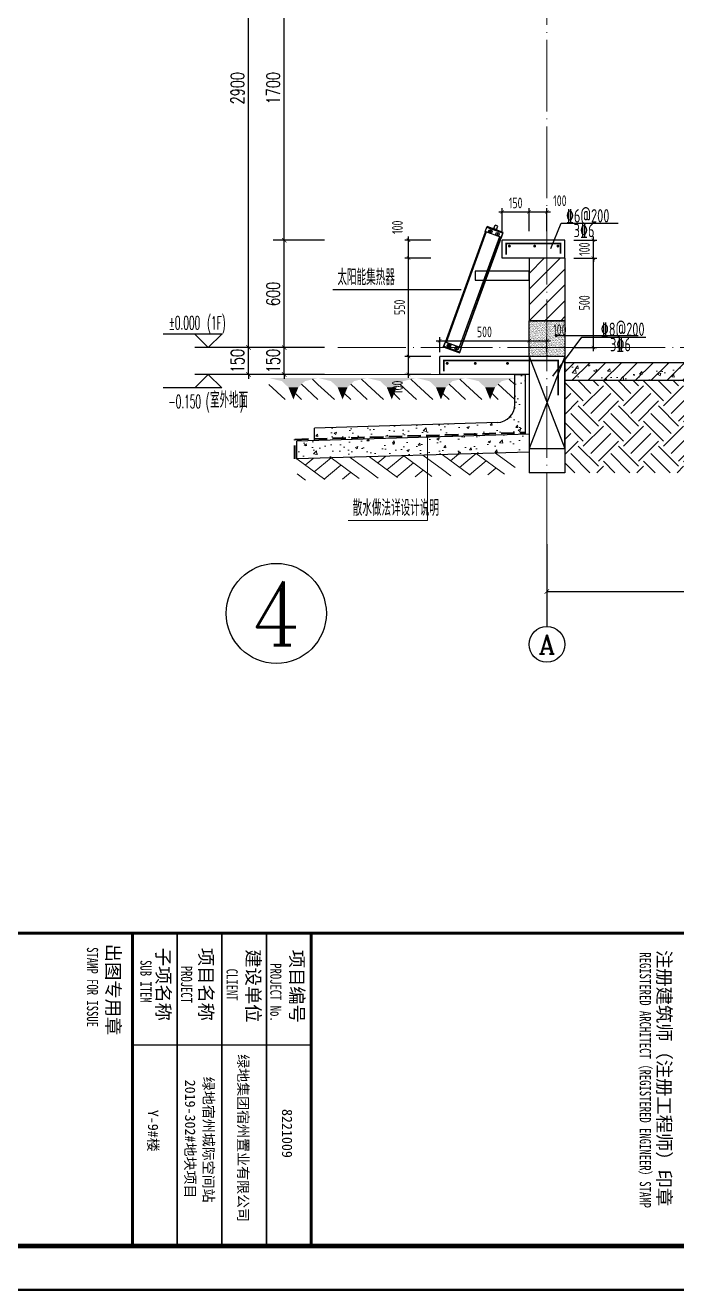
# Model space of a CAD drawing. Extents: x -812054 to 22247, y -644080 to 1003627.
# Drawn here: x -129890 to -126244, y -234941 to -227866 of the extents above; entities that cross this region are included whole.
import ezdxf
from ezdxf.enums import TextEntityAlignment as Align

# ---------------------------------------------------------------- set-up
doc = ezdxf.new("R2010")
doc.units = 0
doc.header["$LTSCALE"] = 1000
doc.linetypes.add('DASH', pattern=[0.35, 0.25, -0.1])
doc.linetypes.add('DOTE', pattern=[2.42, 2, -0.2, 0.02, -0.2])
doc.layers.get('0').update_dxf_attribs({"linetype": 'CONTINUOUS'})
doc.layers.get('DEFPOINTS').update_dxf_attribs({"linetype": 'CONTINUOUS'})
for name, color, linetype in [('A-AXIS_TEXT', 7, 'CONTINUOUS'), ('AXIS', 3, 'CONTINUOUS'), ('COLUMN', 4, 'CONTINUOUS'), ('DIM', 2, 'CONTINUOUS'), ('DIM_ELEV', 3, 'CONTINUOUS'), ('DIM_IDEN', 67, 'CONTINUOUS'), ('PUB_DIM', 3, 'CONTINUOUS'), ('PUB_TEXT', 2, 'CONTINUOUS'), ('REIN', 6, 'CONTINUOUS'), ('S-大样-砼线', 7, 'CONTINUOUS'), ('S-引出线', 40, 'CONTINUOUS'), ('TEXT', 2, 'CONTINUOUS'), ('WALL', 5, 'CONTINUOUS'), ('图签文字', 4, 'CONTINUOUS'), ('实线层', 7, 'CONTINUOUS'), ('立面-看线', 251, 'CONTINUOUS')]:
    doc.layers.add(name, color=color, linetype=linetype)
for name, color, linetype, lineweight in [('AXIS_TEXT', 7, 'CONTINUOUS', 20), ('DOTE', 19, 'DOTE', 9), ('PUB_HATCH', 8, 'CONTINUOUS', 9), ('图框', 9, 'CONTINUOUS', 18), ('图签', 147, 'CONTINUOUS', 18), ('填充', 251, 'CONTINUOUS', 5), ('平面-排水沟', 86, 'CONTINUOUS', 15), ('立面-中轮廓线', 30, 'CONTINUOUS', 35), ('粉刷', 251, 'CONTINUOUS', 9)]:
    doc.layers.add(name, color=color, linetype=linetype, lineweight=lineweight)
doc.layers.add('yichutu', color=7, linetype='CONTINUOUS', true_color=0xffffff)
doc.styles.add('_TCH_AXIS', font='COMPLEX', dxfattribs={"bigfont": 'GBCBIG'})
doc.styles.add('_TCH_DIM', font='SIMPLEX.shx', dxfattribs={"width": 0.7, "bigfont": 'GBCBIG.shx'})
doc.styles.add('_TCH_DIM_T3', font='SIMPLEX', dxfattribs={"width": 0.705882, "bigfont": 'GBCBIG'})
doc.styles.add('COMPLEX', font='COMPLEX')
doc.styles.add('DIM_FONT_T3', font='SIMPLEX', dxfattribs={"width": 0.705882, "bigfont": 'GBCBIG'})
doc.styles.add('TSSD_DIMENSION', font='Tssdeng.shx', dxfattribs={"width": 0.7, "bigfont": 'tssdchn.shx'})
doc.styles.add('TSSD_REIN', font='tssdeng.shx', dxfattribs={"width": 0.7, "height": 300, "bigfont": 'tssdchn.shx'})
doc.styles.add('w', font='tssdeng.shx', dxfattribs={"width": 0.8, "bigfont": 'tssdchn.shx'})
doc.styles.add('宋体', font='', dxfattribs={"height": 50})
doc.styles.add('建筑图签-1', font='simhei.ttf', dxfattribs={"width": 0.7})
doc.styles.get('宋体').set_extended_font_data('SimSun')
doc.dimstyles.new('_TCH_ARCH&&25', dxfattribs={"dimtxt": 74.375, "dimasz": 25, "dimexe": 62.5, "dimexo": 75, "dimgap": 25, "dimtad": 1, "dimdec": 0, "dimzin": 0, "dimdsep": 46, "dimtxsty": '_TCH_DIM_T3', "dimblk": 'ARCHTICK', "dimcen": 0.09, "dimclrt": 7, "dimazin": 0, "dimtfac": 1, "dimtdec": 0, "dimtix": 1, "dimtmove": 2, "dimatfit": 3, "dimldrblk": 'ARCHTICK', "dimfxl": 1, "dimtolj": 1, "dimtzin": 0, "dimarcsym": 0})
doc.dimstyles.new('TSSD_20_20', dxfattribs={"dimtxt": 60, "dimasz": 20, "dimexe": 20, "dimexo": 50, "dimgap": 20, "dimtad": 1, "dimdec": 0, "dimzin": 0, "dimdsep": 46, "dimtxsty": 'TSSD_DIMENSION', "dimblk": 'ARCHTICK', "dimblk1": 'ARCHTICK', "dimblk2": 'ARCHTICK', "dimcen": 0, "dimdle": 20, "dimclrt": 7, "dimadec": 0, "dimazin": 0, "dimtfac": 1, "dimtdec": 0, "dimtix": 1, "dimtmove": 2, "dimatfit": 3, "dimfxl": 1, "dimtolj": 1, "dimtzin": 0, "dimarcsym": 0})
pattern_1 = [(50, (28072.99, 249033.25), (143.452037, -12.550427), [15, -165]), (355, (28072.99, 249033.25), (-27.750267, 150.438427), [12, -132]), (100.4514, (28084.94, 249032.2), (115.701876, 137.88791), [12.74804, -140.22842]), (46.1842, (28072.99, 249073.25), (213.44821, -33.1038), [22.5, -247.5]), (96.6356, (28090.77, 249070.5), (186.93254, 194.82357), [19.12206, -210.3426]), (351.1842, (28072.99, 249073.25), (186.93239, 194.82372), [18, -198]), (21, (28092.99, 249063.25), (119.38141, -80.52378), [15, -165]), (326, (28092.99, 249063.25), (48.663066, 145.03001), [12, -132]), (71.4514, (28102.93, 249056.54), (168.044526, 64.5061), [12.74804, -140.22842]), (37.5, (28072.986, 249033.25), (2.431971, 66.578771), [0, -130.4, 0, -134, 0, -132.5]), (7.5, (28072.986, 249033.25), (52.613907, 78.882342), [0, -76.4, 0, -127.4, 0, -50.5]), (327.5, (28028.386, 249033.25), (106.764487, -4.510974), [0, -50, 0, -156, 0, -207]), (317.5, (28008.39, 249033.25), (116.637234, 20.020996), [0, -65, 0, -103.6, 0, -147])]

# ---------------------------------------------------------------- blocks, each defined once
blk = doc.blocks.new('GFDDDDRG')
at = {"layer": '图框'}
blk.add_lwpolyline([(923310, -107437), (923310, -159999), (893610, -159999), (893610, -107437)], close=True, dxfattribs=at)
blk.add_lwpolyline([(923310, -107437), (923310, -159999), (893610, -159999), (893610, -107437)], close=True, dxfattribs=at)
at = {"layer": '图框', "const_width": 50}
blk.add_lwpolyline([(894110, -159499), (922810, -159499), (922810, -108687), (894110, -108687)], close=True, dxfattribs=at)
at = {"layer": '图框'}
for points, const_width in [([(894110, -156002), (922810, -156002)], 35), ([(909660, -159502), (909660, -156002)], 35), ([(910160, -156002), (910160, -159502)], 17.5), ([(910660, -156002), (910660, -159502)], 17.5), ([(911160, -156002), (911160, -159502)], 17.5), ([(911660, -156002), (911660, -159502)], 35), ([(911660, -156002), (911660, -159502)], 35), ([(909660, -157252), (911660, -157252)], 17.5)]:
    blk.add_lwpolyline(points, dxfattribs=dict(at, const_width=const_width))
at = {"layer": '图框', "style": '建筑图签-1', "width": 0.7}
for s, p in [('STAMP FOR ISSUE', (909150, -156158)), ('SUB ITEM', (909748, -156303)), ('PROJECT No.', (911202, -156337, -899)), ('REGISTERED ARCHITECT（REGISTERED ENGINEER）STAMP', (915339, -156216)), ('PROJECT', (910203, -156366)), ('CLIENT', (910713, -156399))]:
    blk.add_text(s, height=125, rotation=270, dxfattribs=at).set_placement(p)
at = {"layer": '图签', "color": 2, "style": '宋体'}
for s, height, p in [('绿地集团宿州置业有限公司', 114.67, (910841, -157355)), ('绿地宿州城际空间站', 114.7, (910454, -157607)), ('2019-302#地块项目', 114.67, (910249, -157640)), ('Y-9#楼', 114.7, (909834, -157977)), ('8221009', 114.7, (911334, -157968))]:
    blk.add_text(s, height=height, rotation=270, dxfattribs=at).set_placement(p)
at = {"layer": '图签文字', "color": 7, "style": '建筑图签-1'}
for s, p in [('出图专用章', (909369, -156120)), ('子项名称', (909930, -156165)), ('项目名称', (910408, -156165)), ('建设单位', (910937, -156182)), ('项目编号', (911426, -156186)), ('注册建筑师（注册工程师）印章', (915537, -156190))]:
    blk.add_text(s, height=150, rotation=270, dxfattribs=at).set_placement(p)
blk = doc.blocks.new('A$C01192DFB')
at = {"layer": '实线层', "color": 5}
for p, q in [((-468.5, -396.9), (-243.8, 220.5)), ((-243.5, 220.4), (-468.2, -397)), ((-467.7, -397.2), (-243, 220.2)), ((-240, 219.1), (-464.7, -398.3)), ((-239.5, 218.9), (-464.2, -398.5)), ((-245.2, 221), (-235.1, 248.7)), ((-155, 188.2), (-245.2, 221)), ((-244.8, 220.8), (-234.5, 249)), ((-146.5, 211.5), (-236.8, 244.3)), ((-146.9, 212), (-236.2, 244.4)), ((-235.1, 248.7), (-234.7, 248.5)), ((-145.3, 216.4), (-234.6, 248.9)), ((-145.2, 216.5), (-234.5, 249)), ((-219.7, 220.8), (-218.7, 223.5)), ((-217.8, 218.6), (-219.7, 220.8)), ((-219.4, 214.4), (-214.3, 228.2)), ((-218.7, 223.5), (-215.9, 224)), ((-215, 219.1), (-217.8, 218.6)), ((-215.9, 224), (-214, 221.8)), ((-214, 221.8), (-215, 219.1)), ((-196.4, 238.3), (-203, 237.5)), ((-176.7, 228), (-203, 237.5)), ((-196.4, 238.3), (-189.3, 257.6)), ((-196.4, 238.3), (-181.3, 232.8)), ((-174.3, 252.1), (-189.3, 257.6)), ((-181.3, 232.8), (-174.3, 252.1)), ((-181.3, 232.8), (-176.7, 228)), ((-179, 199.7), (-174, 213.5)), ((-155.5, 188.3), (-145.2, 216.5)), ((-155, 188.2), (-144.9, 215.9)), ((-144.9, 215.9), (-145.4, 216)), ((-166, 192.2), (-390.7, -425.2)), ((-165.7, 192), (-390.4, -425.3)), ((-381.9, -428.4), (-157.2, 189)), ((-156.8, 188.8), (-381.5, -428.6)), ((-381.1, -428.7), (-156.4, 188.7)), ((-179.3, 206.1), (-178.4, 208.8)), ((-177.5, 203.9), (-179.3, 206.1)), ((-178.4, 208.8), (-175.5, 209.3)), ((-174.6, 204.4), (-177.5, 203.9)), ((-175.5, 209.3), (-173.7, 207.1)), ((-173.7, 207.1), (-174.6, 204.4)), ((-469.9, -396.4), (-480, -424.1)), ((-480, -424.1), (-479.6, -424.3)), ((-469.5, -396.6), (-479.7, -424.8)), ((-388.2, -452.5), (-478.4, -419.7)), ((-388.8, -452.7), (-478.1, -420.2)), ((-379.7, -429.2), (-469.9, -396.4)), ((-379.7, -429.2), (-468, -397.1)), ((-450.2, -412.7), (-451.2, -415.4)), ((-451.2, -415.4), (-449.4, -417.6)), ((-445.9, -408), (-450.9, -421.8)), ((-447.4, -412.2), (-450.2, -412.7)), ((-449.4, -417.6), (-446.5, -417.1)), ((-445.5, -414.4), (-447.4, -412.2)), ((-446.5, -417.1), (-445.5, -414.4)), ((-402.2, -423.9), (-407.2, -437.7)), ((-390.4, -457.1), (-479.7, -424.6)), ((-390.5, -457.2), (-479.7, -424.8)), ((-406.6, -428.6), (-407.6, -431.3)), ((-407.6, -431.3), (-405.7, -433.5)), ((-403.7, -428.1), (-406.6, -428.6)), ((-405.7, -433.5), (-402.9, -433)), ((-401.9, -430.3), (-403.7, -428.1)), ((-402.9, -433), (-401.9, -430.3)), ((-380.2, -429.1), (-390.5, -457.2)), ((-389.8, -456.9), (-390.3, -456.8)), ((-379.7, -429.2), (-389.8, -456.9))]:
    blk.add_line(p, q, dxfattribs=at)
for points in [[(-236.8, 244.3), (-236.7, 244.4), (-236.5, 244.5), (-236.4, 244.5), (-236.2, 244.4)], [(-146.5, 211.5), (-146.5, 211.6), (-146.6, 211.7), (-146.7, 211.9), (-146.9, 212)], [(-478.4, -419.7), (-478.4, -419.8), (-478.4, -420), (-478.2, -420.1), (-478.1, -420.2)], [(-388.2, -452.5), (-388.3, -452.6), (-388.4, -452.7), (-388.6, -452.7), (-388.8, -452.7)]]:
    blk.add_lwpolyline(points, dxfattribs=at)
blk.add_lwpolyline([(0, 0), (-302.4, 0), (-302.4, -49.7), (0, -49.7)], close=True, dxfattribs=at)
for centre, radius in [((-216.8, 221.3), 10), ((-216.8, 221.3), 9.5), ((-176.5, 206.6), 10), ((-176.5, 206.6), 9.5), ((-448.4, -414.9), 10), ((-448.4, -414.9), 9.5), ((-404.7, -430.8), 10), ((-404.7, -430.8), 9.5)]:
    blk.add_circle(centre, radius, dxfattribs=at)
for centre, start, end in [((-234.7, 248.5), 70, 160), ((-145.4, 216), 340, 70), ((-479.6, -424.3), 160, 250), ((-390.3, -456.8), 250, 340)]:
    blk.add_arc(centre, 0.5, start, end, dxfattribs=at)
blk = doc.blocks.new('$LINEPAT$素土夯实')
at = {"color": 0}
for p, q in [((0, -210), (210, 0)), ((120, -300), (420, 0)), ((420, 0), (608, -188)), ((495, -300), (795, 0)), ((615, 0), (705, -90)), ((315, -105), (502, -293)), ((210, -210), (300, -300)), ((705, -300), (795, -210))]:
    blk.add_line(p, q, dxfattribs=at)
blk = doc.blocks.new('$LinePat$自然土壤')
at = {"color": 0}
for p, q in [((0, -90), (71, -19)), ((0, -300), (211, -89)), ((420, -300), (630, -90)), ((210, -300), (286, -224))]:
    blk.add_line(p, q, dxfattribs=at)
for points in [[(0, 0), (630, 0), (168, -45), (462, -45)], [(168, -45), (462, -45), (252, -132), (378, -132)], [(252, -132), (378, -132), (315, -300)]]:
    blk.add_solid(points, dxfattribs=at)
blk = doc.blocks.new('sanshui')
at = {"layer": '粉刷'}
h = blk.add_hatch(dxfattribs=at)
h.set_pattern_fill('混凝土', color=256, scale=20)
h.set_pattern_definition(pattern_1)
edge = h.paths.add_edge_path()
edge.add_line((346317.8, 427329.6), (346257.8, 427329.6))
edge.add_line((346257.8, 427329.6), (346257.8, 427160.3))
edge.add_arc((346157.8, 427160.3), 100, 271.71836, 360, ccw=False)
edge.add_line((346160.8, 427060.3), (345137.8, 427029.6))
edge.add_line((345137.8, 427029.6), (345137.8, 426969.6))
edge.add_line((345137.8, 426969.6), (346317.8, 427005))
edge.add_line((346317.8, 427005), (346317.8, 427329.6))
h = blk.add_hatch(dxfattribs=at)
h.set_pattern_fill('混凝土', color=256, scale=20)
h.set_pattern_definition(pattern_1)
h.paths.add_polyline_path([(346337.8, 426895.6), (346337.8, 426995.6), (345037.8, 426956.6), (345037.8, 426856.6)])
at = {"layer": 'COLUMN'}
for p, q in [((346257.8, 427329.6), (346317.8, 427329.6)), ((346257.8, 427160.3), (346257.8, 427329.6)), ((346317.8, 426995), (346317.8, 427329.6)), ((346160.8, 427060.3), (345137.8, 427029.6)), ((346338.1, 426995.6), (345037.8, 426956.6)), ((345137.8, 426959.6), (345137.8, 427029.6)), ((345037.8, 426856.6), (345037.8, 426956.6)), ((346338.1, 426895.6), (345037.8, 426856.6))]:
    blk.add_line(p, q, dxfattribs=at)
blk.add_arc((346157.8, 427160.3), 100, 271.71836, 0, dxfattribs=at)
at = {"layer": '立面-中轮廓线', "linetype": 'DASH', "ltscale": 0.3}
blk.add_lwpolyline([(345027.8, 426856.6), (345027.8, 426966.3), (346317.8, 427005)], dxfattribs=at)
at = {"layer": '粉刷'}
blk.add_line((344881.5, 427329.6), (346257.8, 427329.6), dxfattribs=at)
at = {"layer": '粉刷', "yscale": 0.4, "zscale": 0.4}
for name, p, xscale, rotation in [('$LinePat$自然土壤', (345156.8, 427309.6), -0.4369306507241237, 359.9999999999903), ('$LinePat$自然土壤', (345432, 427309.6), -0.4369306507241237, 359.9999999999903), ('$LinePat$自然土壤', (345707.3, 427309.6), -0.4369306507241237, 359.9999999999903), ('$LinePat$自然土壤', (345982.6, 427309.6), -0.4369306507241237, 359.9999999999903), ('$LinePat$自然土壤', (346257.8, 427309.6), -0.4369306507241237, 359.9999999999903), ('$LINEPAT$素土夯实', (345444.5, 426868.8), -0.5117605352322558, 1.718358001643932), ('$LINEPAT$素土夯实', (345851.2, 426881), -0.5117605352322558, 1.718358001643932), ('$LINEPAT$素土夯实', (346257.8, 426893.2), -0.5117605352322558, 1.718358001643932)]:
    blk.add_blockref(name, p, dxfattribs=dict(at, xscale=xscale, rotation=rotation))
blk = doc.blocks.new('yct-1051-594-26275-14850-25-1002.0')
at = {"layer": 'yichutu', "color": 7, "true_color": 0xffffff}
blk.add_lwpolyline([(0, 0), (0, 14850), (26275, 14850), (26275, 0)], close=True, dxfattribs=at)
blk = doc.blocks.new('_ArchTick')
at = {"color": 0, "linetype": 'ByBlock', "const_width": 0.15}
blk.add_lwpolyline([(-0.5, -0.5), (0.5, 0.5)], dxfattribs=at)
blk = doc.blocks.new('*D2758')
at = {"layer": 'AXIS', "color": 0, "lineweight": -2, "transparency": 16777216}
for p, q in [((-126970.2, -230842.9), (-126970.2, -231094.4)), ((-125170.2, -230842.9), (-125170.2, -231094.4)), ((-126970.2, -231031.9), (-125170.2, -231031.9))]:
    blk.add_line(p, q, dxfattribs=at)
at = {"layer": 'DEFPOINTS', "color": 0, "transparency": 16777216}
for p in [(-126970.2, -230767.9), (-125170.2, -230767.9), (-125170.2, -231031.9)]:
    blk.add_point(p, dxfattribs=at)
at = {"layer": 'AXIS', "color": 0, "lineweight": -2, "transparency": 16777216, "xscale": 25, "yscale": 25, "zscale": 25, "rotation": 180}
blk.add_blockref('_ArchTick', (-126970.2, -231031.9), dxfattribs=at)
at = {"layer": 'AXIS', "color": 0, "lineweight": -2, "transparency": 16777216, "xscale": 25, "yscale": 25, "zscale": 25}
blk.add_blockref('_ArchTick', (-125170.2, -231031.9), dxfattribs=at)
at = {"layer": 'AXIS', "color": 7, "transparency": 16777216, "insert": (-126070.2, -230969.7), "char_height": 74.38, "attachment_point": 5, "style": '_TCH_DIM_T3'}
blk.add_mtext('\\A1;1800', dxfattribs=at)
blk = doc.blocks.new('*D2759')
at = {"layer": 'DEFPOINTS', "color": 0, "transparency": 16777216}
for p in [(-128440.3, -229667.9), (-128140.3, -229667.9), (-128140.3, -229818.4)]:
    blk.add_point(p, dxfattribs=at)
at = {"layer": 'PUB_DIM', "color": 0, "lineweight": -2, "transparency": 16777216}
for p, q in [((-128440.3, -229667.9), (-128440.3, -229642.9)), ((-128215.3, -229667.9), (-128502.8, -229667.9)), ((-128440.3, -229818.4), (-128440.3, -229667.9)), ((-128215.3, -229818.4), (-128502.8, -229818.4)), ((-128440.3, -229818.4), (-128440.3, -229843.4))]:
    blk.add_line(p, q, dxfattribs=at)
at = {"layer": 'PUB_DIM', "color": 0, "lineweight": -2, "transparency": 16777216, "xscale": 25, "yscale": 25, "zscale": 25}
for p, rotation in [((-128440.3, -229667.9), 270), ((-128440.3, -229818.4), 90)]:
    blk.add_blockref('_ArchTick', p, dxfattribs=dict(at, rotation=rotation))
at = {"layer": 'PUB_DIM', "color": 7, "transparency": 16777216, "insert": (-128502.5, -229743.1), "char_height": 74.38, "attachment_point": 5, "rotation": 90, "style": '_TCH_DIM_T3'}
blk.add_mtext('\\A1;150', dxfattribs=at)
blk = doc.blocks.new('*D2760')
at = {"layer": 'DEFPOINTS', "color": 0, "transparency": 16777216}
for p in [(-128440.3, -229067.9), (-128140.3, -229067.9), (-128140.3, -229667.9)]:
    blk.add_point(p, dxfattribs=at)
at = {"layer": 'PUB_DIM', "color": 0, "lineweight": -2, "transparency": 16777216}
for p, q in [((-128215.3, -229067.9), (-128502.8, -229067.9)), ((-128440.3, -229667.9), (-128440.3, -229067.9)), ((-128215.3, -229667.9), (-128502.8, -229667.9))]:
    blk.add_line(p, q, dxfattribs=at)
at = {"layer": 'PUB_DIM', "color": 0, "lineweight": -2, "transparency": 16777216, "xscale": 25, "yscale": 25, "zscale": 25}
for p, rotation in [((-128440.3, -229067.9), 90), ((-128440.3, -229667.9), 270)]:
    blk.add_blockref('_ArchTick', p, dxfattribs=dict(at, rotation=rotation))
at = {"layer": 'PUB_DIM', "color": 7, "transparency": 16777216, "insert": (-128502.5, -229367.9), "char_height": 74.38, "attachment_point": 5, "rotation": 90, "style": '_TCH_DIM_T3'}
blk.add_mtext('\\A1;600', dxfattribs=at)
blk = doc.blocks.new('*D2761')
at = {"layer": 'DEFPOINTS', "color": 0, "transparency": 16777216}
for p in [(-128440.3, -227367.9), (-128140.3, -227367.9), (-128140.3, -229067.9)]:
    blk.add_point(p, dxfattribs=at)
at = {"layer": 'PUB_DIM', "color": 0, "lineweight": -2, "transparency": 16777216}
for p, q in [((-128215.3, -227367.9), (-128502.8, -227367.9)), ((-128440.3, -229067.9), (-128440.3, -227367.9)), ((-128215.3, -229067.9), (-128502.8, -229067.9))]:
    blk.add_line(p, q, dxfattribs=at)
at = {"layer": 'PUB_DIM', "color": 0, "lineweight": -2, "transparency": 16777216, "xscale": 25, "yscale": 25, "zscale": 25}
for p, rotation in [((-128440.3, -227367.9), 90), ((-128440.3, -229067.9), 270)]:
    blk.add_blockref('_ArchTick', p, dxfattribs=dict(at, rotation=rotation))
at = {"layer": 'PUB_DIM', "color": 7, "transparency": 16777216, "insert": (-128502.5, -228217.9), "char_height": 74.38, "attachment_point": 5, "rotation": 90, "style": '_TCH_DIM_T3'}
blk.add_mtext('\\A1;1700', dxfattribs=at)
blk = doc.blocks.new('*D2762')
at = {"layer": 'DEFPOINTS', "color": 0, "transparency": 16777216}
for p in [(-128640.3, -229667.9), (-128140.3, -229667.9), (-128140.3, -229818.4)]:
    blk.add_point(p, dxfattribs=at)
at = {"layer": 'PUB_DIM', "color": 0, "lineweight": -2, "transparency": 16777216}
for p, q in [((-128640.3, -229667.9), (-128640.3, -229642.9)), ((-128215.3, -229667.9), (-128702.8, -229667.9)), ((-128640.3, -229818.4), (-128640.3, -229667.9)), ((-128215.3, -229818.4), (-128702.8, -229818.4)), ((-128640.3, -229818.4), (-128640.3, -229843.4))]:
    blk.add_line(p, q, dxfattribs=at)
at = {"layer": 'PUB_DIM', "color": 0, "lineweight": -2, "transparency": 16777216, "xscale": 25, "yscale": 25, "zscale": 25}
for p, rotation in [((-128640.3, -229667.9), 270), ((-128640.3, -229818.4), 90)]:
    blk.add_blockref('_ArchTick', p, dxfattribs=dict(at, rotation=rotation))
at = {"layer": 'PUB_DIM', "color": 7, "transparency": 16777216, "insert": (-128702.5, -229743.1), "char_height": 74.38, "attachment_point": 5, "rotation": 90, "style": '_TCH_DIM_T3'}
blk.add_mtext('\\A1;150', dxfattribs=at)
blk = doc.blocks.new('*D2763')
at = {"layer": 'DEFPOINTS', "color": 0, "transparency": 16777216}
for p in [(-128640.3, -226767.9), (-128140.3, -226767.9), (-128140.3, -229667.9)]:
    blk.add_point(p, dxfattribs=at)
at = {"layer": 'PUB_DIM', "color": 0, "lineweight": -2, "transparency": 16777216}
for p, q in [((-128215.3, -226767.9), (-128702.8, -226767.9)), ((-128640.3, -229667.9), (-128640.3, -226767.9)), ((-128215.3, -229667.9), (-128702.8, -229667.9))]:
    blk.add_line(p, q, dxfattribs=at)
at = {"layer": 'PUB_DIM', "color": 0, "lineweight": -2, "transparency": 16777216, "xscale": 25, "yscale": 25, "zscale": 25}
for p, rotation in [((-128640.3, -226767.9), 90), ((-128640.3, -229667.9), 270)]:
    blk.add_blockref('_ArchTick', p, dxfattribs=dict(at, rotation=rotation))
at = {"layer": 'PUB_DIM', "color": 7, "transparency": 16777216, "insert": (-128702.5, -228217.9), "char_height": 74.38, "attachment_point": 5, "rotation": 90, "style": '_TCH_DIM_T3'}
blk.add_mtext('\\A1;2900', dxfattribs=at)
blk = doc.blocks.new('_AXISO')
blk.add_circle((0, 0), 0.5)
at = {"layer": 'A-AXIS_TEXT', "style": 'COMPLEX', "width": 1.041667}
blk.add_attdef('A', text='', height=0.56, dxfattribs=at).set_placement((-0.25, -0.28), (0.25, -0.28), align=Align.FIT)
blk = doc.blocks.new('20210809.02270547')
at = {"layer": 'REIN', "const_width": 9}
for points in [[(87504.6, 67366.4), (87504.6, 67430.2), (87808.5, 67430.2), (87808.5, 67372.2)], [(87154.5, 66714.5), (87154.5, 66775.2), (87795.6, 66775.2), (87795.6, 66580.9)]]:
    blk.add_lwpolyline(points, dxfattribs=at)
at = {"layer": 'REIN', "const_width": 8}
for points in [[(87518.1, 67415.1, 1), (87526.1, 67415.1, 1)], [(87659.6, 67415.1, 1), (87667.6, 67415.1, 1)], [(87789.6, 67415.1, 1), (87797.6, 67415.1, 1)], [(87169.8, 66759.1, 1), (87177.8, 66759.1, 1)], [(87326.8, 66759.1, 1), (87334.8, 66759.1, 1)], [(87507.3, 66759.1, 1), (87515.3, 66759.1, 1)]]:
    blk.add_lwpolyline(points, format="xyb", close=True, dxfattribs=at)
at = {"layer": 'S-引出线'}
for points in [[(87754.1, 67400.8), (87812.1, 67542.4), (88130.6, 67542.4)], [(87764.3, 66687.5), (87928, 66905.4), (88285.7, 66905.4)]]:
    blk.add_lwpolyline(points, dxfattribs=at)
at = {"layer": 'TEXT', "width": 0.7}
for s, style, p in [('%%1326@200', 'w', (87838.3, 67546.8)), ('3%%1326', 'w', (87881.7, 67464.8)), ('%%1328@200', 'TSSD_REIN', (88033.4, 66912.4)), ('3%%1326', 'TSSD_REIN', (88085.7, 66826.7))]:
    blk.add_text(s, height=75, rotation=0, dxfattribs=dict(at, style=style)).set_placement(p)
blk = doc.blocks.new('20210809.03062775')
at = {"layer": 'S-大样-砼线'}
for p, q in [((87154.5, 67095.9), (87354.5, 66580.9)), ((87354.5, 67095.9), (87154.5, 66580.9))]:
    blk.add_line(p, q, dxfattribs=at)
blk.add_lwpolyline([(87354.5, 67095.9), (87154.5, 67095.9), (87154.5, 66580.9), (87354.5, 66580.9)], close=True, dxfattribs=at)
blk = doc.blocks.new('20210902.15310664')
at = {"layer": 'DOTE', "color": 1, "linetype": 'DOTE', "ltscale": 0.2}
for p, q in [((85057.8, -133245.9), (85057.8, -113645.9)), ((87656.3, -132145.9), (83887.6, -132145.9))]:
    blk.add_line(p, q, dxfattribs=at)
blk = doc.blocks.new('*D3761')
at = {"layer": 'DEFPOINTS', "color": 0, "transparency": 16777216}
for p in [(-126870.2, -229067.9), (-126710.2, -229067.9), (-126870.2, -229167.9)]:
    blk.add_point(p, dxfattribs=at)
at = {"layer": 'DIM', "color": 0, "lineweight": -2, "transparency": 16777216}
for p, q in [((-126820.2, -229067.9), (-126690.2, -229067.9)), ((-126710.2, -229067.9), (-126710.2, -229047.9)), ((-126710.2, -229167.9), (-126710.2, -229067.9)), ((-126820.2, -229167.9), (-126690.2, -229167.9)), ((-126710.2, -229167.9), (-126710.2, -229187.9))]:
    blk.add_line(p, q, dxfattribs=at)
at = {"layer": 'DIM', "color": 0, "lineweight": -2, "transparency": 16777216, "xscale": 20, "yscale": 20, "zscale": 20}
for p, rotation in [((-126710.2, -229067.9), 270), ((-126710.2, -229167.9), 90)]:
    blk.add_blockref('_ArchTick', p, dxfattribs=dict(at, rotation=rotation))
at = {"layer": 'DIM', "color": 7, "transparency": 16777216, "insert": (-126760.2, -229117.9), "char_height": 60, "attachment_point": 5, "rotation": 90, "style": 'TSSD_DIMENSION'}
blk.add_mtext('\\A1;100', dxfattribs=at)
blk = doc.blocks.new('*D3762')
at = {"layer": 'DEFPOINTS', "color": 0, "transparency": 16777216}
for p in [(-127070.1, -229630.3), (-127570.2, -229742.9), (-127070.1, -229742.9)]:
    blk.add_point(p, dxfattribs=at)
at = {"layer": 'DIM', "color": 0, "lineweight": -2, "transparency": 16777216}
for p, q in [((-127590.2, -229630.3), (-127050.1, -229630.3)), ((-127570.2, -229692.9), (-127570.2, -229610.3)), ((-127070.1, -229692.9), (-127070.1, -229610.3))]:
    blk.add_line(p, q, dxfattribs=at)
at = {"layer": 'DIM', "color": 0, "lineweight": -2, "transparency": 16777216, "xscale": 20, "yscale": 20, "zscale": 20, "rotation": 180}
blk.add_blockref('_ArchTick', (-127570.2, -229630.3), dxfattribs=at)
at = {"layer": 'DIM', "color": 0, "lineweight": -2, "transparency": 16777216, "xscale": 20, "yscale": 20, "zscale": 20}
blk.add_blockref('_ArchTick', (-127070.1, -229630.3), dxfattribs=at)
at = {"layer": 'DIM', "color": 7, "transparency": 16777216, "insert": (-127320.1, -229580.3), "char_height": 60, "attachment_point": 5, "style": 'TSSD_DIMENSION'}
blk.add_mtext('\\A1;500', dxfattribs=at)
blk = doc.blocks.new('*D3763')
at = {"layer": 'DEFPOINTS', "color": 0, "transparency": 16777216}
for p in [(-126970.1, -229630.3), (-127070.1, -229742.9), (-126970.1, -229742.9)]:
    blk.add_point(p, dxfattribs=at)
at = {"layer": 'DIM', "color": 0, "lineweight": -2, "transparency": 16777216}
for p, q in [((-127090.1, -229630.3), (-126950.1, -229630.3)), ((-127070.1, -229692.9), (-127070.1, -229610.3)), ((-126970.1, -229692.9), (-126970.1, -229610.3))]:
    blk.add_line(p, q, dxfattribs=at)
at = {"layer": 'DIM', "color": 0, "lineweight": -2, "transparency": 16777216, "xscale": 20, "yscale": 20, "zscale": 20, "rotation": 180}
blk.add_blockref('_ArchTick', (-127070.1, -229630.3), dxfattribs=at)
at = {"layer": 'DIM', "color": 0, "lineweight": -2, "transparency": 16777216, "xscale": 20, "yscale": 20, "zscale": 20}
blk.add_blockref('_ArchTick', (-126970.1, -229630.3), dxfattribs=at)
at = {"layer": 'DIM', "color": 7, "transparency": 16777216, "insert": (-126897.7, -229568.1), "char_height": 60, "attachment_point": 5, "style": 'TSSD_DIMENSION'}
blk.add_mtext('\\A1;100', dxfattribs=at)
blk = doc.blocks.new('*D3764')
at = {"layer": 'DEFPOINTS', "color": 0, "transparency": 16777216}
for p in [(-127070.2, -228909.3), (-127220.2, -229067.9), (-127070.2, -229067.9)]:
    blk.add_point(p, dxfattribs=at)
at = {"layer": 'DIM', "color": 0, "lineweight": -2, "transparency": 16777216}
for p, q in [((-127240.2, -228909.3), (-127050.2, -228909.3)), ((-127220.2, -229017.9), (-127220.2, -228889.3)), ((-127070.2, -229017.9), (-127070.2, -228889.3))]:
    blk.add_line(p, q, dxfattribs=at)
at = {"layer": 'DIM', "color": 0, "lineweight": -2, "transparency": 16777216, "xscale": 20, "yscale": 20, "zscale": 20, "rotation": 180}
blk.add_blockref('_ArchTick', (-127220.2, -228909.3), dxfattribs=at)
at = {"layer": 'DIM', "color": 0, "lineweight": -2, "transparency": 16777216, "xscale": 20, "yscale": 20, "zscale": 20}
blk.add_blockref('_ArchTick', (-127070.2, -228909.3), dxfattribs=at)
at = {"layer": 'DIM', "color": 7, "transparency": 16777216, "insert": (-127145.2, -228859.3), "char_height": 60, "attachment_point": 5, "style": 'TSSD_DIMENSION'}
blk.add_mtext('\\A1;150', dxfattribs=at)
blk = doc.blocks.new('*D3765')
at = {"layer": 'DEFPOINTS', "color": 0, "transparency": 16777216}
for p in [(-126970.2, -228909.3), (-127070.2, -229067.9), (-126970.2, -229067.9)]:
    blk.add_point(p, dxfattribs=at)
at = {"layer": 'DIM', "color": 0, "lineweight": -2, "transparency": 16777216}
for p, q in [((-127090.2, -228909.3), (-126950.2, -228909.3)), ((-127070.2, -229017.9), (-127070.2, -228889.3)), ((-126970.2, -229017.9), (-126970.2, -228889.3))]:
    blk.add_line(p, q, dxfattribs=at)
at = {"layer": 'DIM', "color": 0, "lineweight": -2, "transparency": 16777216, "xscale": 20, "yscale": 20, "zscale": 20, "rotation": 180}
blk.add_blockref('_ArchTick', (-127070.2, -228909.3), dxfattribs=at)
at = {"layer": 'DIM', "color": 0, "lineweight": -2, "transparency": 16777216, "xscale": 20, "yscale": 20, "zscale": 20}
blk.add_blockref('_ArchTick', (-126970.2, -228909.3), dxfattribs=at)
at = {"layer": 'DIM', "color": 7, "transparency": 16777216, "insert": (-126897.7, -228847.1), "char_height": 60, "attachment_point": 5, "style": 'TSSD_DIMENSION'}
blk.add_mtext('\\A1;100', dxfattribs=at)
blk = doc.blocks.new('*D3766')
at = {"layer": 'DEFPOINTS', "color": 0, "transparency": 16777216}
for p in [(-127744.8, -229067.9), (-127570.2, -229067.9), (-127570.2, -229167.9)]:
    blk.add_point(p, dxfattribs=at)
at = {"layer": 'DIM', "color": 0, "lineweight": -2, "transparency": 16777216}
for p, q in [((-127620.2, -229067.9), (-127764.8, -229067.9)), ((-127744.8, -229187.9), (-127744.8, -229047.9)), ((-127620.2, -229167.9), (-127764.8, -229167.9))]:
    blk.add_line(p, q, dxfattribs=at)
at = {"layer": 'DIM', "color": 0, "lineweight": -2, "transparency": 16777216, "xscale": 20, "yscale": 20, "zscale": 20}
for p, rotation in [((-127744.8, -229067.9), 90), ((-127744.8, -229167.9), 270)]:
    blk.add_blockref('_ArchTick', p, dxfattribs=dict(at, rotation=rotation))
at = {"layer": 'DIM', "color": 7, "transparency": 16777216, "insert": (-127807, -228995.5), "char_height": 60, "attachment_point": 5, "rotation": 90, "style": 'TSSD_DIMENSION'}
blk.add_mtext('\\A1;100', dxfattribs=at)
blk = doc.blocks.new('*D3767')
at = {"layer": 'DEFPOINTS', "color": 0, "transparency": 16777216}
for p in [(-127744.8, -229167.9), (-127570.2, -229167.9), (-127570.2, -229717.9)]:
    blk.add_point(p, dxfattribs=at)
at = {"layer": 'DIM', "color": 0, "lineweight": -2, "transparency": 16777216}
for p, q in [((-127744.8, -229737.9), (-127744.8, -229147.9)), ((-127620.2, -229167.9), (-127764.8, -229167.9)), ((-127620.2, -229717.9), (-127764.8, -229717.9))]:
    blk.add_line(p, q, dxfattribs=at)
at = {"layer": 'DIM', "color": 0, "lineweight": -2, "transparency": 16777216, "xscale": 20, "yscale": 20, "zscale": 20}
for p, rotation in [((-127744.8, -229167.9), 90), ((-127744.8, -229717.9), 270)]:
    blk.add_blockref('_ArchTick', p, dxfattribs=dict(at, rotation=rotation))
at = {"layer": 'DIM', "color": 7, "transparency": 16777216, "insert": (-127794.8, -229442.9), "char_height": 60, "attachment_point": 5, "rotation": 90, "style": 'TSSD_DIMENSION'}
blk.add_mtext('\\A1;550', dxfattribs=at)
blk = doc.blocks.new('*D3768')
at = {"layer": 'DEFPOINTS', "color": 0, "transparency": 16777216}
for p in [(-127744.8, -229717.9), (-127570.2, -229717.9), (-127570.2, -229817.9)]:
    blk.add_point(p, dxfattribs=at)
at = {"layer": 'DIM', "color": 0, "lineweight": -2, "transparency": 16777216}
for p, q in [((-127620.2, -229717.9), (-127764.8, -229717.9)), ((-127744.8, -229837.9), (-127744.8, -229697.9)), ((-127620.2, -229817.9), (-127764.8, -229817.9))]:
    blk.add_line(p, q, dxfattribs=at)
at = {"layer": 'DIM', "color": 0, "lineweight": -2, "transparency": 16777216, "xscale": 20, "yscale": 20, "zscale": 20}
for p, rotation in [((-127744.8, -229717.9), 90), ((-127744.8, -229817.9), 270)]:
    blk.add_blockref('_ArchTick', p, dxfattribs=dict(at, rotation=rotation))
at = {"layer": 'DIM', "color": 7, "transparency": 16777216, "insert": (-127807, -229890.3), "char_height": 60, "attachment_point": 5, "rotation": 90, "style": 'TSSD_DIMENSION'}
blk.add_mtext('\\A1;100', dxfattribs=at)
blk = doc.blocks.new('*D3822')
at = {"layer": 'DEFPOINTS', "color": 0, "transparency": 16777216}
for p in [(-126870.2, -229167.9), (-126710.2, -229167.9), (-126870.2, -229667.9)]:
    blk.add_point(p, dxfattribs=at)
at = {"layer": 'DIM', "color": 0, "lineweight": -2, "transparency": 16777216}
for p, q in [((-126710.2, -229687.9), (-126710.2, -229147.9)), ((-126820.2, -229167.9), (-126690.2, -229167.9)), ((-126820.2, -229667.9), (-126690.2, -229667.9))]:
    blk.add_line(p, q, dxfattribs=at)
at = {"layer": 'DIM', "color": 0, "lineweight": -2, "transparency": 16777216, "xscale": 20, "yscale": 20, "zscale": 20}
for p, rotation in [((-126710.2, -229167.9), 90), ((-126710.2, -229667.9), 270)]:
    blk.add_blockref('_ArchTick', p, dxfattribs=dict(at, rotation=rotation))
at = {"layer": 'DIM', "color": 7, "transparency": 16777216, "insert": (-126760.2, -229417.9), "char_height": 60, "attachment_point": 5, "rotation": 90, "style": 'TSSD_DIMENSION'}
blk.add_mtext('\\A1;500', dxfattribs=at)

msp = doc.modelspace()

# ---------------------------------------------------------------- hatches: boundary and pattern name
at = {"layer": 'PUB_HATCH'}
h = msp.add_hatch(dxfattribs=at)
h.set_pattern_fill('普通砖', color=256, scale=25, style=0)
h.set_pattern_definition([(45, (-700045.335, -61179.99), (-44.1941915, 44.1941915), [])])
h.paths.add_polyline_path([(-126870.15, -229167.9), (-127070.15, -229167.9), (-127070.15, -229517.9), (-126870.15, -229517.9)])
h = msp.add_hatch(dxfattribs=at)
h.set_pattern_fill('钢筋混凝土', color=256, scale=25, style=0)
h.set_pattern_definition([(45, (-700045.335, -61224.87), (-44.194174, 44.194174), []), (50, (-700045.33, -61224.87), (179.315046, -15.688034), [18.75, -206.25]), (355, (-700045.33, -61224.87), (-34.687833, 188.048033), [15, -165]), (100.4514, (-700030.4, -61226.18), (144.627345, 172.359886), [15.93505, -175.28553]), (46.1842, (-700045.33, -61174.87), (266.81026, -41.37975), [28.125, -309.375]), (96.6356, (-700023.1, -61178.32), (233.66568, 243.52947), [23.90257, -262.92825]), (351.1842, (-700045.33, -61174.87), (233.66549, 243.52965), [22.5, -247.5]), (21, (-700020.33, -61187.37), (149.226763, -100.654723), [18.75, -206.25]), (326, (-700020.33, -61187.37), (60.828833, 181.28751), [15, -165]), (71.4514, (-700007.9, -61195.76), (210.055657, 80.632624), [15.93505, -175.28553]), (37.5, (-700045.335, -61224.87), (3.039964, 83.2234635), [0, -163, 0, -167.5, 0, -165.625]), (7.5, (-700045.335, -61224.87), (65.767384, 98.602928), [0, -95.5, 0, -159.25, 0, -63.125]), (327.5, (-700101.085, -61224.87), (133.455609, -5.638718), [0, -62.5, 0, -195, 0, -258.75]), (317.5, (-700126.08, -61224.87), (145.796542, 25.026246), [0, -81.25, 0, -129.5, 0, -183.75])])
h.paths.add_polyline_path([(-125203.49, -229786.24), (-125270.15, -229752.9), (-126870.15, -229752.9), (-126870.15, -229852.9), (-125270.16, -229852.9)])
at = {"layer": '填充'}
h = msp.add_hatch(dxfattribs=at)
h.set_pattern_fill('EARTH', color=250, scale=50, angle=45, style=0)
h.set_pattern_definition([(45, (-992379.23, -103681.82), (0, 224.506403), [158.75, -158.75]), (45, (-992421.32, -103639.72), (0, 224.506403), [158.75, -158.75]), (45, (-992463.42, -103597.63), (0, 224.506403), [158.75, -158.75]), (135, (-992463.42, -103569.57), (-224.506403, 0), [158.75, -158.75]), (135, (-992421.32, -103527.47), (-224.506403, 0), [158.75, -158.75]), (135, (-992379.23, -103485.38), (-224.506403, 0), [158.75, -158.75])])
h.paths.add_polyline_path([(-126870.15, -230367.89), (-125270.16, -230367.92), (-125270.16, -229852.91), (-126870.15, -229852.89)])
at = {"layer": '立面-看线'}
h = msp.add_hatch(dxfattribs=at)
h.set_pattern_fill('碎沙', color=256, scale=4)
h.set_pattern_definition([(37.5, (-928123.3934, -615079.854), (-0.32000626, 9.78826475), [0, -7.7216, 0, -8.636, 0, -8.255]), (7.5, (-928123.393, -615079.854), (8.99046566, 14.33650201), [0, -4.1656, 0, -6.9596, 0, -2.667]), (327.5, (-928129.642, -615079.854), (15.819847405, 0.02874369), [0, -2.54, 0, -9.144, 0, -11.938]), (317.5, (-928129.642, -615079.854), (15.27112905, 4.45858647), [0, -1.27, 0, -5.9944, 0, -6.858])])
h.paths.add_polyline_path([(-127070.15, -229717.9), (-126870.15, -229717.9), (-126870.15, -229517.9), (-127070.15, -229517.9)])

# ---------------------------------------------------------------- linework, layer by layer
at = {"layer": 'AXIS'}
msp.add_line((-126970.18, -230767.9), (-126970.18, -231227.3), dxfattribs=at)
at = {"layer": 'AXIS', "color": 6}
msp.add_circle((-128484.77, -231154.48), 280, dxfattribs=at)
at = {"layer": 'DIM_ELEV'}
for p, q in [((-128790.35, -229592.9), (-129118.35, -229592.9)), ((-128865.35, -229667.9), (-128940.35, -229592.9)), ((-128865.35, -229667.9), (-128790.35, -229592.9)), ((-128440.35, -229667.9), (-128940.35, -229667.9)), ((-128865.35, -229818.37), (-128940.35, -229893.37)), ((-128440.35, -229818.37), (-128940.35, -229818.37)), ((-128865.35, -229818.37), (-128790.35, -229893.37)), ((-128790.35, -229893.37), (-129118.35, -229893.37))]:
    msp.add_line(p, q, dxfattribs=at)
at = {"layer": 'DIM_IDEN'}
for p, q in [((-127631.63, -229345.41), (-128169.07, -229345.41)), ((-127450.55, -229345.41), (-127631.63, -229345.41)), ((-126917.71, -229600.89), (-126803.34, -229600.89)), ((-126803.34, -229600.89), (-126459.59, -229600.89))]:
    msp.add_line(p, q, dxfattribs=at)
at = {"layer": 'DIM_IDEN', "const_width": 8.33}
msp.add_lwpolyline([(-126921.88, -229600.89, 1), (-126913.54, -229600.89, 1)], format="xyb", close=True, dxfattribs=at)
at = {"layer": 'WALL'}
for p, q in [((-126870.15, -229067.9), (-127220.15, -229067.9)), ((-127220.15, -229167.9), (-127220.15, -229067.9)), ((-126870.15, -229167.9), (-126870.15, -229067.9)), ((-126870.15, -229167.9), (-127220.15, -229167.9)), ((-127070.15, -229167.9), (-127070.15, -229517.9)), ((-126870.15, -229167.9), (-126870.15, -229517.9)), ((-126870.15, -229517.9), (-127070.15, -229517.9)), ((-126870.15, -229717.9), (-127570.15, -229717.9)), ((-127570.15, -229817.9), (-127570.15, -229717.9)), ((-126870.15, -229717.9), (-126870.15, -230367.9)), ((-125270.15, -229752.9), (-126870.15, -229752.9)), ((-126870.15, -229852.9), (-126870.15, -229752.9)), ((-127070.15, -229817.9), (-127570.15, -229817.9)), ((-127070.15, -229817.9), (-127070.15, -230367.9)), ((-125270.16, -229852.9), (-126870.15, -229852.9)), ((-126870.15, -230367.9), (-127070.15, -230367.9))]:
    msp.add_line(p, q, dxfattribs=at)
msp.add_lwpolyline([(-127070.15, -229517.9), (-126870.15, -229517.9), (-126870.15, -229717.9), (-127070.15, -229717.9)], close=True, dxfattribs=at)
at = {"layer": '平面-排水沟'}
for p, q in [((-127639.17, -230167.49), (-127639.17, -230635.34)), ((-127639.17, -230635.34), (-128083.3, -230635.34))]:
    msp.add_line(p, q, dxfattribs=at)
at = {"layer": '平面-排水沟', "const_width": 6.67}
msp.add_lwpolyline([(-127639.17, -230164.16, 1), (-127639.17, -230170.83, 1)], format="xyb", close=True, dxfattribs=at)

# ---------------------------------------------------------------- block references
at = {"xscale": 0.5, "yscale": 0.5, "zscale": 0.5}
msp.add_blockref('GFDDDDRG', (-584119.72, -154941.4), dxfattribs=at)
for name, p in [('A$C01192DFB', (-127070.15, -229240.65)), ('sanshui', (-473408.28, -657147.53))]:
    msp.add_blockref(name, p)
at = {"layer": 'AXIS'}
ref = msp.add_blockref('_AXISO', (-126970.18, -231327.3), dxfattribs=dict(at, xscale=200, yscale=200, zscale=200))
ref.add_attrib('A', 'A', dxfattribs={"layer": 'AXIS_TEXT', "height": 106.3, "style": '_TCH_AXIS'}).set_placement((-127015.74, -231380.44), (-126924.63, -231380.44), align=Align.FIT)
at = {"layer": 'DIM_IDEN'}
msp.add_blockref('20210809.03062775', (-214224.67, -296813.84), dxfattribs=at)
at = {"layer": 'DOTE'}
msp.add_blockref('20210902.15310664', (-212027.92, -97522.01), dxfattribs=at)
at = {"layer": 'REIN'}
msp.add_blockref('20210809.02270547', (-214702.13, -296515.71), dxfattribs=at)
at = {"layer": 'yichutu', "rotation": 270}
msp.add_blockref('yct-1051-594-26275-14850-25-1002.0', (-137314.83, -208659.88), dxfattribs=at)

# ---------------------------------------------------------------- texts
at = {"layer": 'AXIS_TEXT', "color": 6, "style": '_TCH_AXIS'}
msp.add_text('4', height=356.35, dxfattribs=at).set_placement((-128620.52, -231332.66), (-128349.01, -231332.66), align=Align.FIT)
at = {"layer": 'PUB_TEXT'}
for s, height, style, width, p in [('太阳能集热器', 89.362, 'DIM_FONT_T3', 0.705882, (-128142.82, -229319.16)), ('%%P0.000', 74.375, '_TCH_DIM', 0.494118, (-129087.35, -229566.65)), ('(1F)', 74.375, '_TCH_DIM', 0.494118, (-128871.97, -229567.88)), ('-0.150', 74.375, '_TCH_DIM', 0.494118, (-129088.75, -230007.12)), ('(', 74.38, '_TCH_DIM', 0.494118, (-128880.02, -230005.9)), ('室外地面', 89.362, '_TCH_DIM', 0.7, (-128855.52, -230005.9)), (')', 74.38, '_TCH_DIM', 0.494118, (-128688.71, -230005.9)), ('散水做法详设计说明', 89.362, 'DIM_FONT_T3', 0.705882, (-128057.05, -230609.09))]:
    msp.add_text(s, height=height, dxfattribs=dict(at, style=style, width=width)).set_placement(p)

# ---------------------------------------------------------------- dimensions: what is measured, and where the dimension line sits
at = {"layer": 'AXIS'}
dim = msp.add_aligned_dim(p1=(-126970.15, -230767.9), p2=(-125170.15, -230767.9), distance=-264.03, dimstyle='_TCH_ARCH&&25', dxfattribs=at)
dim.commit()
dim.dimension.update_dxf_attribs({"geometry": '*D2758', "text_midpoint": (-126070.15, -230969.75)})
at = {"layer": 'DIM'}
for p1, p2, distance, picture, middle in [((-127220.15, -229067.9), (-127070.15, -229067.9), 158.59, '*D3764', (-127145.15, -228859.31)), ((-126870.15, -229167.9), (-126870.15, -229067.86), -160, '*D3761', (-126760.15, -229117.88)), ((-127570.15, -229717.9), (-127570.15, -229167.9), 174.61, '*D3767', (-127794.76, -229442.9)), ((-126870.15, -229667.9), (-126870.15, -229167.9), -160, '*D3822', (-126760.15, -229417.9)), ((-127570.15, -229742.9), (-127070.12, -229742.9), 112.61, '*D3762', (-127320.14, -229580.29))]:
    dim = msp.add_aligned_dim(p1=p1, p2=p2, distance=distance, dimstyle='TSSD_20_20', dxfattribs=at)
    dim.commit()
    dim.dimension.update_dxf_attribs({"geometry": picture, "text_midpoint": middle})
for base, p1, p2, angle, picture, middle in [((-126970.15, -228909.31), (-127070.15, -229067.9), (-126970.15, -229067.9), 360, '*D3765', (-126897.74, -228847.13)), ((-127744.76, -229067.9), (-127570.15, -229167.9), (-127570.15, -229067.9), 90, '*D3766', (-127806.95, -228995.48)), ((-126970.12, -229630.29), (-127070.12, -229742.9), (-126970.12, -229742.9), 0, '*D3763', (-126897.71, -229568.11)), ((-127744.76, -229717.9), (-127570.15, -229817.9), (-127570.15, -229717.9), 90, '*D3768', (-127806.95, -229890.32))]:
    dim = msp.add_linear_dim(base=base, p1=p1, p2=p2, angle=angle, dimstyle='TSSD_20_20', dxfattribs=at)
    dim.commit()
    dim.dimension.update_dxf_attribs({"geometry": picture, "text_midpoint": middle, "dimtype": 161})
at = {"layer": 'PUB_DIM'}
for p1, p2, distance, picture, middle in [((-128140.35, -229667.9), (-128140.35, -226767.9), 500, '*D2763', (-128702.54, -228217.9)), ((-128140.35, -229067.9), (-128140.35, -227367.9), 300, '*D2761', (-128502.54, -228217.9)), ((-128140.35, -229667.9), (-128140.35, -229067.9), 300, '*D2760', (-128502.54, -229367.9)), ((-128140.35, -229818.37), (-128140.35, -229667.9), 500, '*D2762', (-128702.54, -229743.14)), ((-128140.35, -229818.37), (-128140.35, -229667.9), 300, '*D2759', (-128502.54, -229743.14))]:
    dim = msp.add_aligned_dim(p1=p1, p2=p2, distance=distance, dimstyle='_TCH_ARCH&&25', dxfattribs=at)
    dim.commit()
    dim.dimension.update_dxf_attribs({"geometry": picture, "text_midpoint": middle})

doc.saveas('drawing.dxf')
